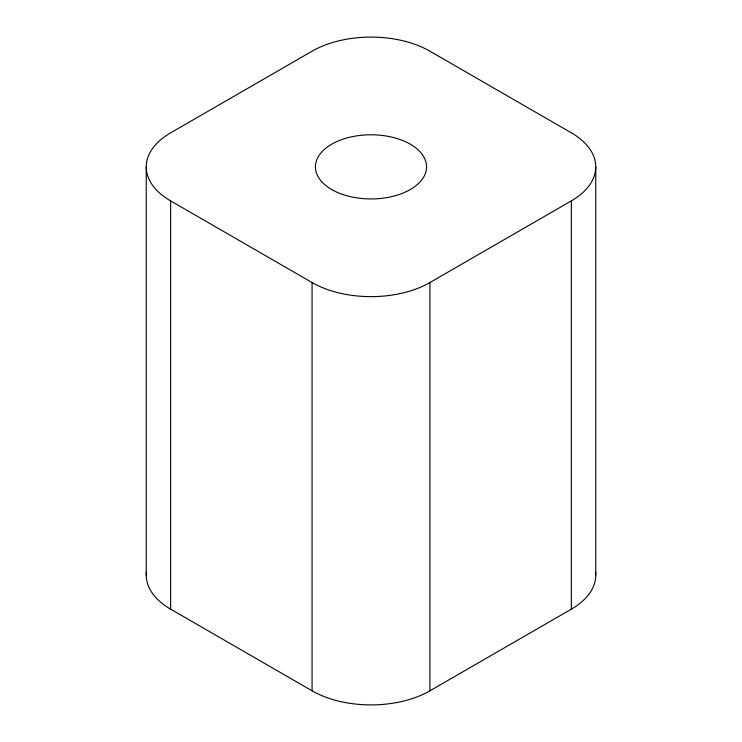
<?xml version="1.0" encoding="UTF-8"?>
<svg xmlns="http://www.w3.org/2000/svg" width="742" height="742" viewBox="0 0 742 742"><rect width="100%" height="100%" fill="white"/><g stroke="black" fill="none" stroke-linecap="round" stroke-linejoin="round"><path stroke-width="1.11" d="M170.641 200.887L312.076 282.544A83.336 48.119 0 0 0 429.924 282.544L571.359 200.887A83.336 48.119 0 0 0 571.359 132.846L429.924 51.189A83.336 48.119 0 0 0 312.076 51.189L170.641 132.846A83.336 48.119 0 0 0 170.641 200.887L170.641 609.154L312.076 690.811A83.336 48.119 0 0 0 429.924 690.811L571.359 609.154A83.336 48.119 0 0 0 595.585 571.989M595.761 166.867L595.761 575.133M571.359 200.887L571.359 609.154M429.924 282.544L429.924 690.811M312.076 282.544L312.076 690.811M146.239 166.867L146.239 575.133M170.641 609.154A83.336 48.119 0 0 1 146.415 571.989M331.711 189.544A55.557 32.073 0 0 0 424.665 175.168A55.557 32.073 0 0 0 356.624 135.879A55.557 32.073 0 0 0 331.711 189.544"/></g></svg>
